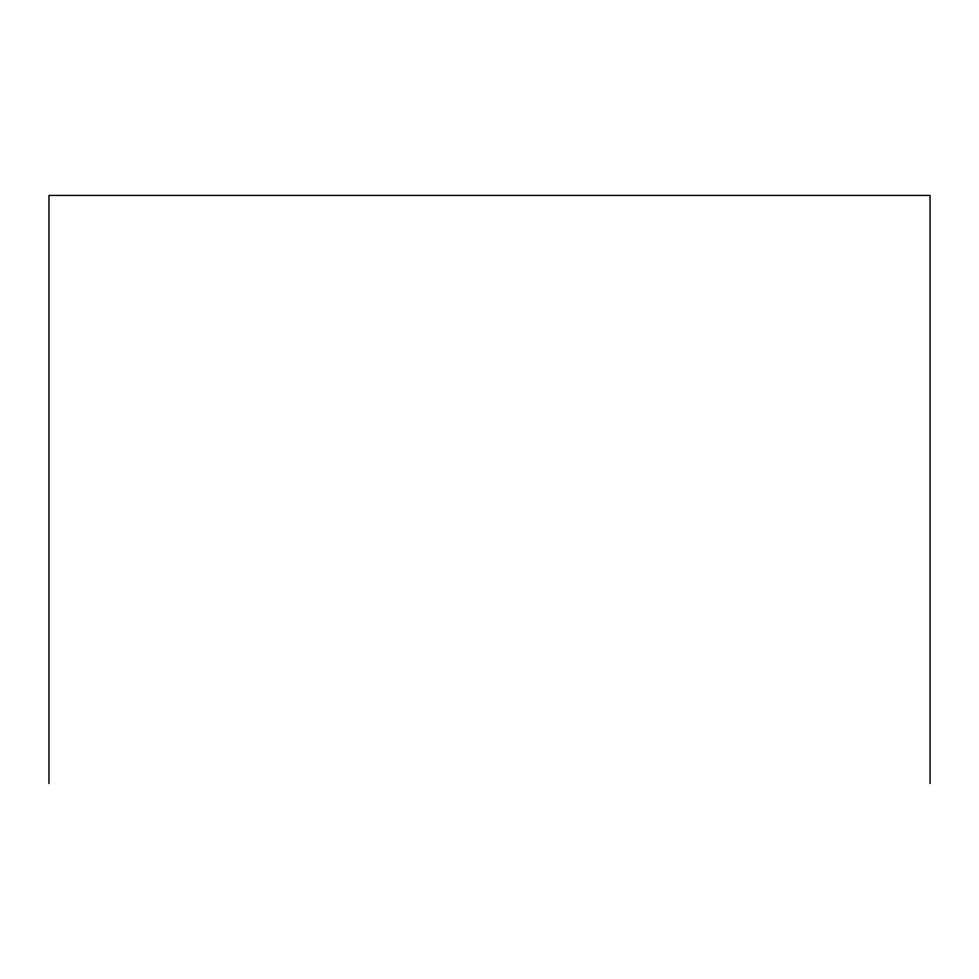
<?xml version="1.0" encoding="UTF-8"?>
<svg xmlns="http://www.w3.org/2000/svg" width="979" height="979" viewBox="0 0 979 979"><rect width="100%" height="100%" fill="white"/><g stroke="black" fill="none" stroke-linecap="round" stroke-linejoin="round"><path stroke-width="1.47" d="M930.05 783.567L930.05 195.433L48.95 195.433L48.95 783.567"/></g></svg>
